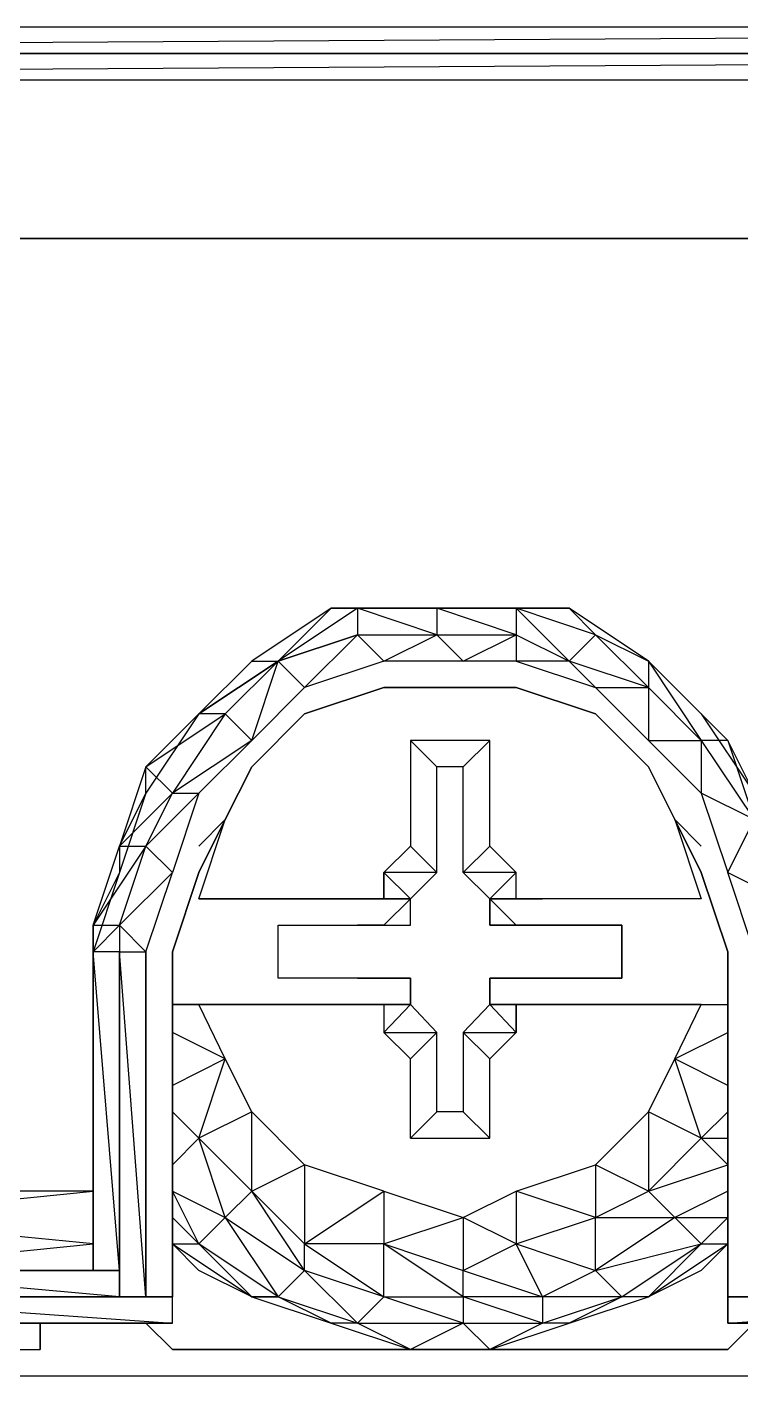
# Model space of a CAD drawing. Extents: x 0 to 75, y 0 to 130.
# Drawn here: x 30.05 to 42.44, y 0 to 23.43 of the extents above; entities that cross this region are included whole.
import ezdxf

# ---------------------------------------------------------------- set-up
doc = ezdxf.new("R2010")
doc.units = 0

# ---------------------------------------------------------------- blocks, each defined once
blk = doc.blocks.new('ezc100-1')
at = {"extrusion": (0, -2e-16, -1)}
for p, q in [((-23679.677, 27657.754), (-23754.487, 27657.295)), ((-23679.677, 27657.754), (-23754.487, 27657.754)), ((-23679.677, 27657.295), (-23754.487, 27656.836)), ((-23679.677, 27657.295), (-23754.487, 27657.295)), ((-23754.487, 27657.295), (-23679.677, 27657.295)), ((-23754.487, 27657.295), (-23679.677, 27657.295)), ((-23754.487, 27656.836), (-23679.677, 27656.836)), ((-23707.691, 27654.084), (-23726.501, 27654.084)), ((-23726.501, 27654.084), (-23707.691, 27654.084)), ((-23719.16, 27647.661), (-23720.537, 27646.743)), ((-23720.078, 27646.743), (-23719.16, 27647.661)), ((-23718.702, 27647.661), (-23720.078, 27646.743)), ((-23719.16, 27647.661), (-23718.702, 27647.661)), ((-23717.784, 27647.661), (-23719.16, 27647.661)), ((-23717.325, 27647.661), (-23718.702, 27647.661)), ((-23718.702, 27647.661), (-23717.784, 27647.661)), ((-23717.325, 27647.202), (-23718.702, 27647.661)), ((-23718.702, 27647.661), (-23718.702, 27647.202)), ((-23717.784, 27647.661), (-23717.325, 27647.661)), ((-23716.408, 27647.661), (-23717.784, 27647.661)), ((-23715.949, 27647.202), (-23717.325, 27647.661)), ((-23717.325, 27647.661), (-23717.325, 27647.202)), ((-23715.949, 27647.661), (-23717.325, 27647.661)), ((-23717.325, 27647.661), (-23716.408, 27647.661)), ((-23716.408, 27647.661), (-23715.949, 27647.661)), ((-23715.031, 27647.661), (-23716.408, 27647.661)), ((-23715.031, 27646.743), (-23715.949, 27647.661)), ((-23715.949, 27647.661), (-23715.949, 27647.202)), ((-23714.573, 27647.202), (-23715.949, 27647.661)), ((-23715.949, 27647.661), (-23715.031, 27647.661)), ((-23715.031, 27647.661), (-23714.573, 27647.202)), ((-23713.655, 27646.743), (-23715.031, 27647.661)), ((-23720.078, 27646.743), (-23718.702, 27647.202)), ((-23718.702, 27647.202), (-23720.078, 27646.743)), ((-23719.619, 27646.284), (-23718.702, 27647.202)), ((-23718.702, 27647.202), (-23717.325, 27647.202)), ((-23718.702, 27647.202), (-23718.243, 27646.743)), ((-23718.243, 27646.743), (-23717.325, 27647.202)), ((-23717.325, 27647.202), (-23716.867, 27646.743)), ((-23717.325, 27647.202), (-23715.949, 27647.202)), ((-23716.867, 27646.743), (-23715.949, 27647.202)), ((-23715.949, 27647.202), (-23715.949, 27646.743)), ((-23715.949, 27647.202), (-23715.031, 27646.743)), ((-23715.031, 27646.743), (-23714.573, 27647.202)), ((-23713.655, 27646.284), (-23714.573, 27647.202)), ((-23714.573, 27647.202), (-23713.655, 27646.743)), ((-23721.454, 27645.825), (-23720.078, 27646.743)), ((-23720.078, 27646.743), (-23721.454, 27645.825)), ((-23721.454, 27645.825), (-23720.537, 27646.743)), ((-23720.537, 27646.743), (-23721.454, 27645.825)), ((-23720.078, 27646.743), (-23720.996, 27645.825)), ((-23720.537, 27646.743), (-23720.078, 27646.743)), ((-23720.537, 27645.367), (-23720.078, 27646.743)), ((-23720.078, 27646.743), (-23719.619, 27646.284)), ((-23718.243, 27646.743), (-23719.619, 27646.284)), ((-23716.867, 27646.743), (-23718.243, 27646.743)), ((-23715.949, 27646.743), (-23716.867, 27646.743)), ((-23715.031, 27646.743), (-23715.949, 27646.743)), ((-23715.949, 27646.743), (-23714.573, 27646.284)), ((-23713.655, 27646.284), (-23715.031, 27646.743)), ((-23714.573, 27646.284), (-23715.031, 27646.743)), ((-23712.737, 27645.825), (-23713.655, 27646.743)), ((-23713.655, 27646.743), (-23712.279, 27645.367)), ((-23713.655, 27646.743), (-23713.655, 27646.284)), ((-23713.655, 27646.743), (-23712.737, 27645.367)), ((-23712.737, 27645.825), (-23713.655, 27646.743)), ((-23719.619, 27646.284), (-23720.537, 27645.367)), ((-23719.619, 27645.825), (-23718.243, 27646.284)), ((-23719.619, 27645.825), (-23718.243, 27646.284)), ((-23718.243, 27646.284), (-23719.619, 27645.825)), ((-23718.243, 27646.284), (-23716.867, 27646.284)), ((-23718.243, 27646.284), (-23716.867, 27646.284)), ((-23716.867, 27646.284), (-23718.243, 27646.284)), ((-23717.325, 27646.284), (-23716.867, 27646.284)), ((-23716.867, 27646.284), (-23717.325, 27646.284)), ((-23715.949, 27646.284), (-23716.867, 27646.284)), ((-23716.867, 27646.284), (-23715.949, 27646.284)), ((-23715.949, 27646.284), (-23716.867, 27646.284)), ((-23714.573, 27645.825), (-23715.949, 27646.284)), ((-23715.949, 27646.284), (-23714.573, 27645.825)), ((-23714.573, 27645.825), (-23715.949, 27646.284)), ((-23713.655, 27645.367), (-23714.573, 27646.284)), ((-23714.573, 27646.284), (-23713.655, 27646.284)), ((-23712.737, 27645.367), (-23713.655, 27646.284)), ((-23713.655, 27646.284), (-23713.655, 27645.367)), ((-23722.372, 27644.908), (-23721.454, 27645.825)), ((-23721.454, 27645.825), (-23722.372, 27644.908)), ((-23722.372, 27644.908), (-23720.996, 27645.825)), ((-23721.454, 27645.825), (-23722.372, 27644.449)), ((-23720.996, 27645.825), (-23721.913, 27644.449)), ((-23720.996, 27645.825), (-23721.454, 27645.825)), ((-23720.996, 27645.825), (-23720.537, 27645.367)), ((-23720.537, 27644.908), (-23719.619, 27645.825)), ((-23720.537, 27644.908), (-23719.619, 27645.825)), ((-23719.619, 27645.825), (-23720.537, 27644.908)), ((-23713.655, 27644.908), (-23714.573, 27645.825)), ((-23714.573, 27645.825), (-23713.655, 27644.908)), ((-23713.655, 27644.908), (-23714.573, 27645.825)), ((-23712.279, 27645.367), (-23712.737, 27645.825)), ((-23712.737, 27645.825), (-23711.82, 27644.449)), ((-23720.537, 27645.367), (-23721.913, 27644.449)), ((-23721.454, 27644.449), (-23720.537, 27645.367)), ((-23717.325, 27644.908), (-23717.784, 27645.367)), ((-23716.408, 27645.367), (-23717.784, 27645.367)), ((-23717.784, 27645.367), (-23717.784, 27643.531)), ((-23716.408, 27645.367), (-23716.867, 27644.908)), ((-23716.408, 27643.531), (-23716.408, 27645.367)), ((-23712.737, 27644.449), (-23713.655, 27645.367)), ((-23713.655, 27645.367), (-23712.737, 27645.367)), ((-23712.279, 27645.367), (-23712.737, 27645.367)), ((-23712.737, 27645.367), (-23712.737, 27644.449)), ((-23712.737, 27645.367), (-23711.82, 27643.99)), ((-23711.82, 27644.449), (-23712.279, 27645.367)), ((-23712.279, 27645.367), (-23711.82, 27643.99)), ((-23722.372, 27644.908), (-23722.831, 27643.531)), ((-23722.372, 27644.449), (-23722.372, 27644.908)), ((-23721.913, 27644.449), (-23722.372, 27644.908)), ((-23720.996, 27643.99), (-23720.537, 27644.908)), ((-23720.996, 27643.99), (-23720.537, 27644.908)), ((-23720.537, 27644.908), (-23720.996, 27643.99)), ((-23716.867, 27644.908), (-23717.325, 27644.908)), ((-23717.325, 27643.073), (-23717.325, 27644.908)), ((-23716.867, 27643.073), (-23716.867, 27644.908)), ((-23713.196, 27643.99), (-23713.655, 27644.908)), ((-23713.655, 27644.908), (-23713.196, 27643.99)), ((-23713.196, 27643.99), (-23713.655, 27644.908)), ((-23722.831, 27643.531), (-23722.372, 27644.449)), ((-23721.913, 27644.449), (-23722.831, 27643.531)), ((-23722.372, 27644.449), (-23722.831, 27643.073)), ((-23722.372, 27643.531), (-23721.913, 27644.449)), ((-23722.372, 27643.531), (-23721.454, 27644.449)), ((-23721.913, 27644.449), (-23721.454, 27644.449)), ((-23721.454, 27644.449), (-23721.913, 27643.073)), ((-23711.82, 27643.99), (-23712.737, 27644.449)), ((-23712.737, 27644.449), (-23712.279, 27643.073)), ((-23721.454, 27642.614), (-23720.996, 27643.99)), ((-23721.454, 27643.531), (-23720.996, 27643.99)), ((-23721.454, 27643.073), (-23720.996, 27643.99)), ((-23720.996, 27643.99), (-23721.454, 27643.073)), ((-23712.737, 27643.531), (-23713.196, 27643.99)), ((-23713.196, 27643.99), (-23712.737, 27642.614)), ((-23713.196, 27643.99), (-23712.737, 27643.073)), ((-23712.737, 27643.073), (-23713.196, 27643.99)), ((-23712.279, 27643.073), (-23711.82, 27643.99)), ((-23723.29, 27642.155), (-23722.831, 27643.531)), ((-23722.372, 27643.531), (-23723.29, 27642.155)), ((-23722.831, 27643.531), (-23722.372, 27643.531)), ((-23722.831, 27643.531), (-23722.831, 27643.073)), ((-23722.831, 27642.155), (-23722.372, 27643.531)), ((-23721.913, 27643.073), (-23722.372, 27643.531)), ((-23718.243, 27643.073), (-23717.784, 27643.531)), ((-23717.784, 27643.531), (-23717.325, 27643.073)), ((-23716.867, 27643.073), (-23716.408, 27643.531)), ((-23715.949, 27643.073), (-23716.408, 27643.531)), ((-23722.831, 27643.073), (-23723.29, 27641.696)), ((-23722.831, 27643.073), (-23723.29, 27642.155)), ((-23721.913, 27643.073), (-23722.831, 27642.155)), ((-23722.372, 27641.696), (-23721.913, 27643.073)), ((-23721.913, 27641.696), (-23721.454, 27643.073)), ((-23721.454, 27643.073), (-23721.913, 27641.696)), ((-23718.243, 27643.073), (-23717.784, 27642.614)), ((-23718.243, 27642.614), (-23718.243, 27643.073)), ((-23717.784, 27642.614), (-23718.243, 27643.073)), ((-23717.325, 27643.073), (-23718.243, 27643.073)), ((-23718.243, 27643.073), (-23718.243, 27642.614)), ((-23717.784, 27642.614), (-23717.325, 27643.073)), ((-23716.408, 27642.614), (-23716.867, 27643.073)), ((-23715.949, 27643.073), (-23716.867, 27643.073)), ((-23716.408, 27642.614), (-23715.949, 27643.073)), ((-23716.408, 27642.614), (-23715.949, 27643.073)), ((-23715.949, 27642.614), (-23715.949, 27643.073)), ((-23712.737, 27643.073), (-23712.279, 27641.696)), ((-23712.279, 27641.696), (-23712.737, 27643.073)), ((-23711.82, 27641.696), (-23712.279, 27643.073)), ((-23712.279, 27643.073), (-23711.361, 27642.614)), ((-23721.454, 27642.614), (-23718.702, 27642.614)), ((-23718.702, 27642.614), (-23721.454, 27642.614)), ((-23718.702, 27642.614), (-23718.243, 27642.614)), ((-23718.702, 27642.614), (-23718.243, 27642.614)), ((-23718.243, 27642.614), (-23718.702, 27642.614)), ((-23718.243, 27642.614), (-23717.784, 27642.614)), ((-23717.784, 27642.614), (-23718.243, 27642.155)), ((-23717.784, 27642.614), (-23718.243, 27642.614)), ((-23717.784, 27642.155), (-23717.784, 27642.614)), ((-23717.784, 27642.155), (-23717.784, 27642.614)), ((-23717.784, 27642.155), (-23717.784, 27642.614)), ((-23715.949, 27642.614), (-23716.408, 27642.614)), ((-23716.408, 27642.614), (-23716.408, 27642.155)), ((-23716.408, 27642.155), (-23716.408, 27642.614)), ((-23715.949, 27642.614), (-23716.408, 27642.614)), ((-23716.408, 27642.614), (-23715.949, 27642.614)), ((-23716.408, 27642.155), (-23716.408, 27642.614)), ((-23716.408, 27642.614), (-23715.949, 27642.155)), ((-23715.49, 27642.614), (-23715.949, 27642.614)), ((-23715.949, 27642.614), (-23715.949, 27642.614)), ((-23715.949, 27642.614), (-23715.49, 27642.614)), ((-23715.49, 27642.614), (-23715.949, 27642.614)), ((-23715.49, 27642.614), (-23715.949, 27642.614)), ((-23712.737, 27642.614), (-23715.49, 27642.614)), ((-23712.737, 27642.614), (-23715.49, 27642.614)), ((-23723.29, 27641.696), (-23723.29, 27642.155)), ((-23723.29, 27642.155), (-23723.29, 27641.696)), ((-23723.29, 27641.696), (-23722.831, 27642.155)), ((-23723.29, 27642.155), (-23722.831, 27642.155)), ((-23722.831, 27642.155), (-23722.831, 27641.696)), ((-23722.831, 27642.155), (-23722.372, 27641.696)), ((-23720.078, 27641.237), (-23720.078, 27642.155)), ((-23720.078, 27642.155), (-23718.243, 27642.155)), ((-23720.078, 27641.237), (-23720.078, 27642.155)), ((-23720.078, 27642.155), (-23718.702, 27642.155)), ((-23718.702, 27642.155), (-23718.243, 27642.155)), ((-23718.243, 27642.155), (-23718.702, 27642.155)), ((-23718.243, 27642.155), (-23717.784, 27642.155)), ((-23718.243, 27642.155), (-23717.784, 27642.155)), ((-23716.408, 27642.155), (-23715.949, 27642.155)), ((-23715.949, 27642.155), (-23716.408, 27642.155)), ((-23715.949, 27642.155), (-23715.49, 27642.155)), ((-23714.114, 27642.155), (-23715.949, 27642.155)), ((-23715.949, 27642.155), (-23715.49, 27642.155)), ((-23715.49, 27642.155), (-23714.114, 27642.155)), ((-23714.114, 27641.237), (-23714.114, 27642.155)), ((-23714.114, 27642.155), (-23714.114, 27641.237)), ((-23723.29, 27641.696), (-23723.29, 27637.54)), ((-23723.29, 27641.696), (-23723.29, 27636.623)), ((-23723.29, 27636.623), (-23723.29, 27641.696)), ((-23722.831, 27636.164), (-23723.29, 27641.696)), ((-23723.29, 27641.696), (-23723.29, 27636.164)), ((-23722.831, 27641.696), (-23723.29, 27641.696)), ((-23722.831, 27635.705), (-23722.831, 27641.696)), ((-23722.831, 27641.696), (-23722.831, 27636.164)), ((-23722.372, 27635.705), (-23722.831, 27641.696)), ((-23722.831, 27641.696), (-23722.372, 27641.696)), ((-23722.372, 27635.705), (-23722.372, 27641.696)), ((-23722.372, 27641.696), (-23722.372, 27635.705)), ((-23721.913, 27635.705), (-23721.913, 27641.696)), ((-23721.913, 27641.696), (-23721.913, 27635.705)), ((-23712.279, 27641.696), (-23712.279, 27635.705)), ((-23712.279, 27641.696), (-23712.279, 27635.246)), ((-23712.279, 27635.705), (-23712.279, 27641.696)), ((-23718.243, 27641.237), (-23720.078, 27641.237)), ((-23718.702, 27641.237), (-23720.078, 27641.237)), ((-23718.243, 27641.237), (-23718.702, 27641.237)), ((-23718.702, 27641.237), (-23718.243, 27641.237)), ((-23718.243, 27641.237), (-23717.784, 27641.237)), ((-23717.784, 27641.237), (-23718.243, 27641.237)), ((-23718.243, 27641.237), (-23718.243, 27641.237)), ((-23717.784, 27641.237), (-23718.243, 27641.237)), ((-23717.784, 27640.779), (-23717.784, 27641.237)), ((-23717.784, 27640.779), (-23717.784, 27641.237)), ((-23717.784, 27641.237), (-23717.784, 27640.779)), ((-23716.408, 27640.779), (-23716.408, 27641.237)), ((-23716.408, 27641.237), (-23715.949, 27641.237)), ((-23716.408, 27640.779), (-23716.408, 27641.237)), ((-23716.408, 27641.237), (-23715.949, 27641.237)), ((-23715.949, 27641.237), (-23716.408, 27641.237)), ((-23716.408, 27641.237), (-23716.408, 27640.779)), ((-23715.949, 27641.237), (-23714.114, 27641.237)), ((-23715.49, 27641.237), (-23715.949, 27641.237)), ((-23715.949, 27641.237), (-23715.49, 27641.237)), ((-23714.114, 27641.237), (-23715.49, 27641.237)), ((-23721.454, 27640.779), (-23721.913, 27640.779)), ((-23721.454, 27640.779), (-23721.913, 27640.779)), ((-23721.913, 27640.779), (-23721.454, 27640.779)), ((-23718.702, 27640.779), (-23721.454, 27640.779)), ((-23720.996, 27639.834), (-23721.454, 27640.779)), ((-23721.454, 27640.779), (-23718.702, 27640.779)), ((-23718.243, 27640.779), (-23718.702, 27640.779)), ((-23718.702, 27640.779), (-23718.243, 27640.779)), ((-23718.243, 27640.779), (-23718.702, 27640.779)), ((-23718.702, 27640.779), (-23718.702, 27640.779)), ((-23718.702, 27640.779), (-23718.243, 27640.779)), ((-23717.784, 27640.779), (-23718.243, 27640.779)), ((-23717.784, 27640.779), (-23718.243, 27640.293)), ((-23718.243, 27640.293), (-23717.784, 27640.779)), ((-23718.243, 27640.779), (-23717.784, 27640.779)), ((-23717.784, 27640.779), (-23718.243, 27640.779)), ((-23718.243, 27640.779), (-23718.243, 27640.293)), ((-23717.325, 27640.293), (-23717.784, 27640.779)), ((-23716.408, 27640.779), (-23716.867, 27640.293)), ((-23715.949, 27640.293), (-23716.408, 27640.779)), ((-23716.408, 27640.779), (-23715.949, 27640.779)), ((-23715.949, 27640.293), (-23716.408, 27640.779)), ((-23715.949, 27640.779), (-23716.408, 27640.779)), ((-23715.949, 27640.779), (-23715.949, 27640.293)), ((-23715.49, 27640.779), (-23715.949, 27640.779)), ((-23715.949, 27640.779), (-23715.49, 27640.779)), ((-23715.49, 27640.779), (-23715.949, 27640.779)), ((-23715.949, 27640.293), (-23715.949, 27640.779)), ((-23715.949, 27640.779), (-23715.49, 27640.779)), ((-23712.737, 27640.779), (-23715.49, 27640.779)), ((-23715.49, 27640.779), (-23712.737, 27640.779)), ((-23713.196, 27639.834), (-23712.737, 27640.779)), ((-23712.737, 27640.779), (-23712.279, 27640.779)), ((-23712.737, 27640.779), (-23712.279, 27640.779)), ((-23720.996, 27639.834), (-23721.913, 27640.293)), ((-23718.243, 27640.293), (-23717.325, 27640.293)), ((-23717.784, 27639.834), (-23718.243, 27640.293)), ((-23717.325, 27640.293), (-23717.784, 27639.834)), ((-23717.325, 27638.916), (-23717.325, 27640.293)), ((-23716.408, 27639.834), (-23716.867, 27640.293)), ((-23716.867, 27640.293), (-23715.949, 27640.293)), ((-23716.867, 27640.293), (-23716.867, 27638.916)), ((-23716.408, 27639.834), (-23715.949, 27640.293)), ((-23713.196, 27639.834), (-23712.279, 27640.293)), ((-23720.996, 27639.834), (-23721.913, 27639.375)), ((-23721.454, 27638.458), (-23720.996, 27639.834)), ((-23720.537, 27638.916), (-23720.996, 27639.834)), ((-23717.784, 27638.458), (-23717.784, 27639.834)), ((-23716.408, 27638.458), (-23716.408, 27639.834)), ((-23713.655, 27638.916), (-23713.196, 27639.834)), ((-23712.737, 27638.458), (-23713.196, 27639.834)), ((-23712.279, 27639.375), (-23713.196, 27639.834)), ((-23721.454, 27638.458), (-23721.913, 27638.916)), ((-23720.537, 27638.916), (-23721.454, 27638.458)), ((-23719.619, 27637.999), (-23720.537, 27638.916)), ((-23720.537, 27637.54), (-23720.537, 27638.916)), ((-23717.325, 27638.916), (-23717.784, 27638.458)), ((-23716.867, 27638.916), (-23717.325, 27638.916)), ((-23716.408, 27638.458), (-23716.867, 27638.916)), ((-23714.573, 27637.999), (-23713.655, 27638.916)), ((-23712.737, 27638.458), (-23713.655, 27638.916)), ((-23713.655, 27638.916), (-23713.655, 27637.54)), ((-23712.279, 27638.916), (-23712.737, 27638.458)), ((-23721.913, 27637.999), (-23721.454, 27638.458)), ((-23720.996, 27637.081), (-23721.454, 27638.458)), ((-23721.454, 27638.458), (-23720.537, 27637.54)), ((-23717.784, 27638.458), (-23716.408, 27638.458)), ((-23713.655, 27637.54), (-23712.737, 27638.458)), ((-23712.279, 27637.999), (-23712.737, 27638.458)), ((-23712.737, 27638.458), (-23712.279, 27638.458)), ((-23720.537, 27637.54), (-23719.619, 27637.999)), ((-23718.243, 27637.54), (-23719.619, 27637.999)), ((-23719.619, 27637.999), (-23719.619, 27636.623)), ((-23715.949, 27637.54), (-23714.573, 27637.999)), ((-23713.655, 27637.54), (-23714.573, 27637.999)), ((-23714.573, 27637.999), (-23714.573, 27637.081)), ((-23713.655, 27637.54), (-23712.279, 27637.999)), ((-23727.878, 27637.081), (-23723.29, 27637.54)), ((-23723.29, 27637.54), (-23727.878, 27637.54)), ((-23723.29, 27637.54), (-23723.29, 27636.623)), ((-23721.454, 27636.623), (-23721.913, 27637.54)), ((-23721.913, 27637.54), (-23720.996, 27637.081)), ((-23720.537, 27637.54), (-23720.996, 27637.081)), ((-23719.619, 27636.164), (-23720.537, 27637.54)), ((-23719.619, 27636.623), (-23720.537, 27637.54)), ((-23719.619, 27636.623), (-23718.243, 27637.54)), ((-23718.243, 27637.54), (-23718.243, 27636.623)), ((-23718.243, 27637.54), (-23716.867, 27637.081)), ((-23716.867, 27637.081), (-23715.949, 27637.54)), ((-23714.573, 27637.081), (-23715.949, 27637.54)), ((-23715.949, 27637.54), (-23715.949, 27636.623)), ((-23714.573, 27637.081), (-23713.655, 27637.54)), ((-23713.196, 27637.081), (-23713.655, 27637.54)), ((-23712.279, 27637.54), (-23713.196, 27637.081)), ((-23723.29, 27636.623), (-23727.878, 27637.081)), ((-23721.913, 27637.081), (-23721.454, 27636.623)), ((-23721.454, 27636.623), (-23720.996, 27637.081)), ((-23720.996, 27637.081), (-23719.619, 27636.164)), ((-23720.996, 27637.081), (-23720.078, 27635.705)), ((-23718.243, 27636.623), (-23716.867, 27637.081)), ((-23715.949, 27636.623), (-23716.867, 27637.081)), ((-23716.867, 27637.081), (-23716.867, 27636.164)), ((-23715.949, 27636.623), (-23714.573, 27637.081)), ((-23713.196, 27637.081), (-23714.573, 27636.164)), ((-23714.573, 27636.164), (-23714.573, 27637.081)), ((-23714.573, 27637.081), (-23713.196, 27637.081)), ((-23712.737, 27636.623), (-23713.196, 27637.081)), ((-23713.196, 27637.081), (-23712.279, 27637.081)), ((-23712.279, 27637.081), (-23712.737, 27636.623)), ((-23727.878, 27636.164), (-23723.29, 27636.623)), ((-23723.29, 27636.164), (-23723.29, 27636.623)), ((-23721.913, 27636.623), (-23721.454, 27636.623)), ((-23721.454, 27636.164), (-23721.913, 27636.623)), ((-23721.913, 27636.623), (-23720.537, 27635.705)), ((-23721.454, 27636.623), (-23720.537, 27635.705)), ((-23720.078, 27635.705), (-23721.454, 27636.623)), ((-23719.619, 27636.623), (-23718.243, 27635.705)), ((-23719.619, 27636.164), (-23719.619, 27636.623)), ((-23718.243, 27636.623), (-23719.619, 27636.623)), ((-23718.243, 27635.705), (-23718.243, 27636.623)), ((-23716.867, 27635.705), (-23718.243, 27636.623)), ((-23718.243, 27636.623), (-23716.867, 27636.164)), ((-23716.867, 27636.164), (-23715.949, 27636.623)), ((-23715.49, 27635.705), (-23715.949, 27636.623)), ((-23715.949, 27636.623), (-23714.573, 27636.164)), ((-23714.573, 27636.164), (-23712.737, 27636.623)), ((-23714.114, 27635.705), (-23712.737, 27636.623)), ((-23712.737, 27636.623), (-23713.655, 27635.705)), ((-23713.655, 27635.705), (-23712.279, 27636.623)), ((-23712.737, 27636.623), (-23712.279, 27636.623)), ((-23712.279, 27636.623), (-23712.737, 27636.164)), ((-23712.279, 27636.623), (-23712.279, 27636.623)), ((-23723.29, 27636.164), (-23727.878, 27636.164)), ((-23722.831, 27635.705), (-23727.878, 27636.164)), ((-23727.878, 27636.164), (-23722.831, 27636.164)), ((-23723.29, 27636.164), (-23727.878, 27636.164)), ((-23722.831, 27636.164), (-23723.29, 27636.164)), ((-23722.831, 27636.164), (-23722.831, 27635.705)), ((-23720.537, 27635.705), (-23721.454, 27636.164)), ((-23720.078, 27635.705), (-23719.619, 27636.164)), ((-23719.619, 27636.164), (-23718.702, 27635.246)), ((-23718.243, 27635.705), (-23719.619, 27636.164)), ((-23716.867, 27635.705), (-23716.867, 27636.164)), ((-23716.867, 27636.164), (-23715.49, 27635.705)), ((-23714.573, 27636.164), (-23715.49, 27635.705)), ((-23714.114, 27635.705), (-23714.573, 27636.164)), ((-23712.737, 27636.164), (-23713.655, 27635.705)), ((-23728.336, 27635.705), (-23722.831, 27635.705)), ((-23722.372, 27635.705), (-23728.336, 27635.705)), ((-23728.336, 27635.705), (-23722.372, 27635.705)), ((-23721.913, 27635.705), (-23728.336, 27635.705)), ((-23728.336, 27635.705), (-23721.913, 27635.705)), ((-23721.913, 27635.705), (-23728.336, 27635.705)), ((-23728.336, 27635.705), (-23721.913, 27635.246)), ((-23722.831, 27635.705), (-23722.831, 27635.705)), ((-23722.831, 27635.705), (-23722.372, 27635.705)), ((-23721.913, 27635.705), (-23722.372, 27635.705)), ((-23721.913, 27635.246), (-23721.913, 27635.705)), ((-23721.913, 27635.246), (-23721.913, 27635.705)), ((-23720.537, 27635.705), (-23720.078, 27635.705)), ((-23720.537, 27635.705), (-23720.537, 27635.705)), ((-23720.078, 27635.705), (-23720.537, 27635.705)), ((-23720.537, 27635.705), (-23719.16, 27635.246)), ((-23719.16, 27635.246), (-23720.078, 27635.705)), ((-23720.078, 27635.705), (-23718.702, 27635.246)), ((-23719.16, 27635.246), (-23720.078, 27635.705)), ((-23718.702, 27635.246), (-23718.243, 27635.705)), ((-23716.867, 27635.246), (-23718.243, 27635.705)), ((-23718.243, 27635.705), (-23716.867, 27635.705)), ((-23715.49, 27635.246), (-23716.867, 27635.705)), ((-23716.867, 27635.705), (-23716.867, 27635.246)), ((-23715.49, 27635.705), (-23716.867, 27635.705)), ((-23714.114, 27635.705), (-23715.49, 27635.705)), ((-23715.49, 27635.705), (-23715.49, 27635.246)), ((-23715.49, 27635.246), (-23714.114, 27635.705)), ((-23714.114, 27635.705), (-23715.031, 27635.246)), ((-23714.114, 27635.705), (-23715.031, 27635.246)), ((-23715.031, 27635.246), (-23713.655, 27635.705)), ((-23713.655, 27635.705), (-23714.114, 27635.705)), ((-23713.655, 27635.705), (-23714.114, 27635.705)), ((-23713.655, 27635.705), (-23713.655, 27635.705)), ((-23712.279, 27635.705), (-23712.279, 27635.246)), ((-23712.279, 27635.246), (-23705.856, 27635.705)), ((-23712.279, 27635.705), (-23705.856, 27635.705)), ((-23705.856, 27635.705), (-23712.279, 27635.705)), ((-23711.82, 27635.705), (-23712.279, 27635.705)), ((-23712.279, 27635.705), (-23705.856, 27635.705)), ((-23712.279, 27635.246), (-23712.279, 27635.705)), ((-23728.336, 27635.246), (-23721.913, 27635.246)), ((-23728.336, 27635.246), (-23721.913, 27635.246)), ((-23721.913, 27635.246), (-23728.336, 27635.246)), ((-23724.207, 27635.246), (-23724.207, 27634.787)), ((-23724.207, 27634.787), (-23724.207, 27635.246)), ((-23724.207, 27635.246), (-23723.748, 27635.246)), ((-23723.748, 27635.246), (-23721.913, 27635.246)), ((-23722.372, 27635.246), (-23721.913, 27634.787)), ((-23721.913, 27634.787), (-23722.372, 27635.246)), ((-23718.702, 27635.246), (-23719.16, 27635.246)), ((-23719.16, 27635.246), (-23719.16, 27635.246)), ((-23718.702, 27635.246), (-23719.16, 27635.246)), ((-23719.16, 27635.246), (-23717.784, 27634.787)), ((-23717.784, 27634.787), (-23718.702, 27635.246)), ((-23718.702, 27635.246), (-23716.867, 27635.246)), ((-23717.784, 27634.787), (-23718.702, 27635.246)), ((-23716.867, 27635.246), (-23717.784, 27634.787)), ((-23716.408, 27634.787), (-23716.867, 27635.246)), ((-23716.867, 27635.246), (-23715.49, 27635.246)), ((-23715.49, 27635.246), (-23716.408, 27634.787)), ((-23715.49, 27635.246), (-23716.408, 27634.787)), ((-23716.408, 27634.787), (-23715.031, 27635.246)), ((-23715.031, 27635.246), (-23715.49, 27635.246)), ((-23715.031, 27635.246), (-23715.49, 27635.246)), ((-23715.031, 27635.246), (-23715.031, 27635.246)), ((-23705.856, 27635.246), (-23712.279, 27635.246)), ((-23712.279, 27635.246), (-23710.443, 27635.246)), ((-23705.856, 27635.246), (-23712.279, 27635.246)), ((-23712.279, 27635.246), (-23705.856, 27635.246)), ((-23712.279, 27634.787), (-23711.82, 27635.246)), ((-23711.82, 27635.246), (-23712.279, 27634.787)), ((-23724.666, 27634.787), (-23724.207, 27634.787)), ((-23721.913, 27634.787), (-23717.784, 27634.787)), ((-23717.784, 27634.787), (-23721.913, 27634.787)), ((-23717.784, 27634.787), (-23717.784, 27634.787)), ((-23716.867, 27634.787), (-23717.784, 27634.787)), ((-23717.784, 27634.787), (-23716.408, 27634.787)), ((-23716.408, 27634.787), (-23716.867, 27634.787)), ((-23716.408, 27634.787), (-23716.408, 27634.787)), ((-23716.408, 27634.787), (-23712.279, 27634.787)), ((-23712.279, 27634.787), (-23716.408, 27634.787)), ((-23709.067, 27634.329), (-23725.125, 27634.329)), ((-23709.067, 27634.329), (-23725.125, 27634.329))]:
    blk.add_line(p, q, dxfattribs=at)

msp = doc.modelspace()

# ---------------------------------------------------------------- block references
msp.add_blockref('ezc100-1', (23754.487, -27634.329))

doc.saveas('drawing.dxf')
